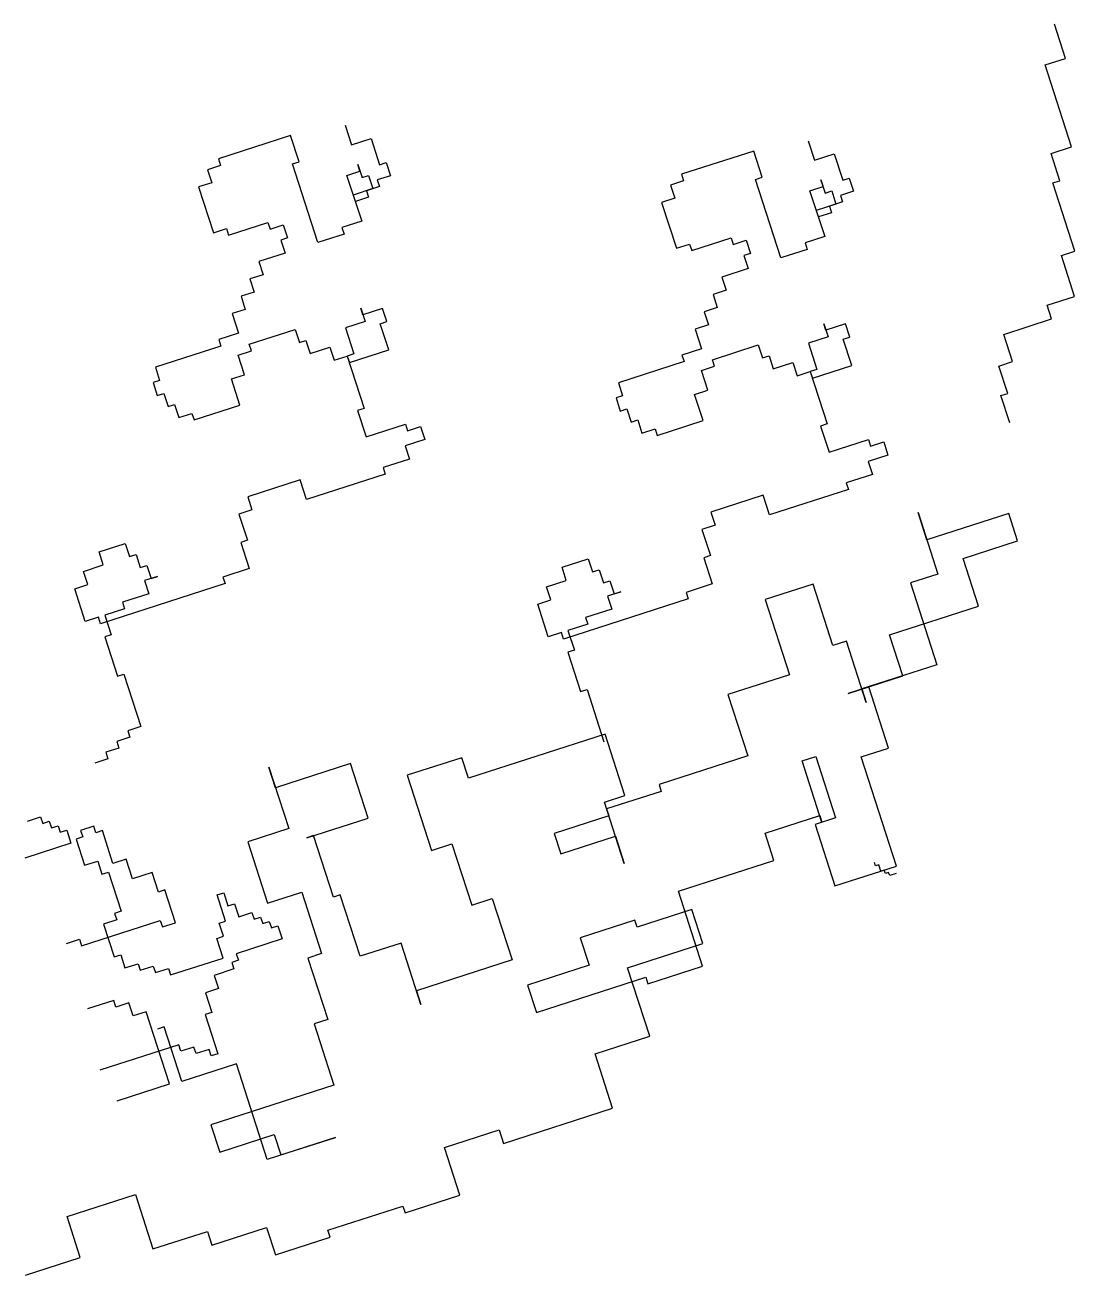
# Model space of a CAD drawing. Header units: millimetres. Extents: x 71641 to 191108, y -23091 to 29972.
# Drawn here: x 91112.2 to 91174.2, y -4429 to -4355.2 of the extents above; entities that cross this region are included whole.
import ezdxf

# ---------------------------------------------------------------- set-up
doc = ezdxf.new("R2010")
doc.units = ezdxf.units.MM
doc.layers.add('1', color=1, linetype='Continuous')

# ---------------------------------------------------------------- blocks, each defined once
blk = doc.blocks.new('erhte')
at = {"layer": '1', "color": 110}
for p, q in [((109134.871, -6310.283), (109134.221, -6308.268)), ((109133.661, -6310.673), (109134.871, -6310.283)), ((109135.221, -6315.509), (109133.661, -6310.673)), ((109092.325, -6314.233), (109092.7, -6315.394)), ((109089.102, -6314.845), (109084.841, -6316.22)), ((109089.601, -6316.394), (109089.102, -6314.845)), ((109092.7, -6315.394), (109093.862, -6315.019)), ((109093.862, -6315.019), (109094.361, -6316.567)), ((109119.674, -6315.144), (109120.048, -6316.305)), ((109084.841, -6316.22), (109084.966, -6316.607)), ((109116.45, -6315.757), (109112.189, -6317.131)), ((109116.949, -6317.305), (109116.45, -6315.757)), ((109120.048, -6316.305), (109121.21, -6315.931)), ((109121.21, -6315.931), (109121.71, -6317.479)), ((109134.011, -6315.899), (109135.221, -6315.509)), ((109134.531, -6317.511), (109134.011, -6315.899)), ((109084.966, -6316.607), (109084.191, -6316.857)), ((109084.191, -6316.857), (109084.44, -6317.631)), ((109089.214, -6316.518), (109089.601, -6316.394)), ((109090.712, -6321.163), (109089.214, -6316.518)), ((109092.424, -6317.192), (109093.199, -6316.942)), ((109093.074, -6316.555), (109093.324, -6317.329)), ((109093.199, -6316.942), (109093.074, -6316.555)), ((109094.361, -6316.567), (109094.748, -6316.443)), ((109094.748, -6316.443), (109094.998, -6317.217)), ((109084.44, -6317.631), (109083.666, -6317.88)), ((109092.924, -6318.74), (109092.424, -6317.192)), ((109093.324, -6317.329), (109093.711, -6317.204)), ((109093.711, -6317.204), (109093.961, -6317.978)), ((109094.998, -6317.217), (109094.223, -6317.466)), ((109094.223, -6317.466), (109094.348, -6317.853)), ((109112.314, -6317.518), (109111.539, -6317.768)), ((109112.189, -6317.131), (109112.314, -6317.518)), ((109116.562, -6317.43), (109116.949, -6317.305)), ((109118.06, -6322.074), (109116.562, -6317.43)), ((109120.548, -6317.854), (109120.423, -6317.466)), ((109120.423, -6317.466), (109120.672, -6318.241)), ((109121.71, -6317.479), (109122.097, -6317.354)), ((109122.097, -6317.354), (109122.347, -6318.128)), ((109134.128, -6317.641), (109134.531, -6317.511)), ((109135.427, -6321.67), (109134.128, -6317.641)), ((109083.666, -6317.88), (109084.54, -6320.59)), ((109093.961, -6317.978), (109092.799, -6318.353)), ((109092.799, -6318.353), (109093.298, -6319.901)), ((109094.348, -6317.853), (109093.574, -6318.103)), ((109093.574, -6318.103), (109093.698, -6318.49)), ((109111.539, -6317.768), (109111.789, -6318.542)), ((109119.773, -6318.103), (109120.548, -6317.854)), ((109120.272, -6319.651), (109119.773, -6318.103)), ((109120.672, -6318.241), (109121.06, -6318.116)), ((109121.06, -6318.116), (109121.309, -6318.89)), ((109122.347, -6318.128), (109121.572, -6318.378)), ((109121.572, -6318.378), (109121.697, -6318.765)), ((109093.698, -6318.49), (109092.924, -6318.74)), ((109111.789, -6318.542), (109111.014, -6318.792)), ((109111.014, -6318.792), (109111.888, -6321.501)), ((109121.309, -6318.89), (109120.147, -6319.264)), ((109121.697, -6318.765), (109120.922, -6319.015)), ((109120.922, -6319.015), (109121.047, -6319.402)), ((109093.298, -6319.901), (109092.136, -6320.276)), ((109120.147, -6319.264), (109120.647, -6320.813)), ((109121.047, -6319.402), (109120.272, -6319.651)), ((109084.54, -6320.59), (109085.314, -6320.34)), ((109085.314, -6320.34), (109085.439, -6320.727)), ((109085.439, -6320.727), (109087.763, -6319.977)), ((109087.763, -6319.977), (109087.888, -6320.364)), ((109087.888, -6320.364), (109088.663, -6320.114)), ((109088.663, -6320.114), (109088.912, -6320.889)), ((109092.261, -6320.663), (109090.712, -6321.163)), ((109092.136, -6320.276), (109092.261, -6320.663)), ((109088.912, -6320.889), (109088.525, -6321.013)), ((109088.525, -6321.013), (109088.775, -6321.788)), ((109111.888, -6321.501), (109112.663, -6321.251)), ((109112.663, -6321.251), (109112.788, -6321.638)), ((109112.788, -6321.638), (109115.112, -6320.889)), ((109115.112, -6320.889), (109115.237, -6321.276)), ((109115.237, -6321.276), (109116.011, -6321.026)), ((109116.011, -6321.026), (109116.261, -6321.8)), ((109120.647, -6320.813), (109119.485, -6321.187)), ((109119.485, -6321.187), (109119.609, -6321.574)), ((109088.775, -6321.788), (109087.225, -6322.287)), ((109116.261, -6321.8), (109115.874, -6321.925)), ((109115.874, -6321.925), (109116.123, -6322.699)), ((109119.609, -6321.574), (109118.06, -6322.074)), ((109134.621, -6321.93), (109135.427, -6321.67)), ((109135.401, -6324.348), (109134.621, -6321.93)), ((109087.225, -6322.287), (109087.475, -6323.061)), ((109116.123, -6322.699), (109114.574, -6323.199)), ((109087.475, -6323.061), (109086.7, -6323.311)), ((109086.7, -6323.311), (109086.95, -6324.085)), ((109114.574, -6323.199), (109114.823, -6323.973)), ((109086.95, -6324.085), (109086.175, -6324.335)), ((109086.175, -6324.335), (109086.425, -6325.109)), ((109114.823, -6323.973), (109114.049, -6324.222)), ((109114.049, -6324.222), (109114.298, -6324.997)), ((109133.787, -6324.869), (109135.401, -6324.348)), ((109093.247, -6325.046), (109093.496, -6325.82)), ((109093.372, -6325.433), (109093.247, -6325.046)), ((109094.534, -6325.058), (109093.372, -6325.433)), ((109094.783, -6325.832), (109094.534, -6325.058)), ((109114.298, -6324.997), (109113.524, -6325.246)), ((109134.047, -6325.674), (109133.787, -6324.869)), ((109086.425, -6325.109), (109085.65, -6325.359)), ((109085.65, -6325.359), (109086.025, -6326.52)), ((109093.496, -6325.82), (109092.334, -6326.194)), ((109094.396, -6325.957), (109094.783, -6325.832)), ((109113.524, -6325.246), (109113.773, -6326.02)), ((109131.224, -6326.585), (109134.047, -6325.674)), ((109086.025, -6326.52), (109084.863, -6326.895)), ((109086.662, -6327.169), (109089.373, -6326.295)), ((109089.373, -6326.295), (109089.623, -6327.069)), ((109092.334, -6326.194), (109092.834, -6327.743)), ((109094.895, -6327.505), (109094.396, -6325.957)), ((109113.773, -6326.02), (109112.999, -6326.27)), ((109112.999, -6326.27), (109113.373, -6327.431)), ((109120.72, -6326.344), (109120.595, -6325.957)), ((109120.595, -6325.957), (109120.845, -6326.731)), ((109121.882, -6325.969), (109120.72, -6326.344)), ((109122.132, -6326.743), (109121.882, -6325.969)), ((109084.987, -6327.282), (109081.114, -6328.531)), ((109084.863, -6326.895), (109084.987, -6327.282)), ((109086.786, -6327.556), (109086.662, -6327.169)), ((109089.623, -6327.069), (109090.01, -6326.944)), ((109090.01, -6326.944), (109090.26, -6327.718)), ((109114.01, -6328.081), (109116.722, -6327.206)), ((109116.722, -6327.206), (109116.971, -6327.98)), ((109120.845, -6326.731), (109119.683, -6327.106)), ((109119.683, -6327.106), (109120.182, -6328.654)), ((109121.744, -6326.868), (109122.132, -6326.743)), ((109122.244, -6328.416), (109121.744, -6326.868)), ((109131.744, -6328.197), (109131.224, -6326.585)), ((109086.012, -6327.806), (109086.786, -6327.556)), ((109086.386, -6328.967), (109086.012, -6327.806)), ((109090.26, -6327.718), (109091.422, -6327.343)), ((109091.422, -6327.343), (109091.672, -6328.117)), ((109091.672, -6328.117), (109092.446, -6327.867)), ((109092.834, -6327.743), (109092.446, -6327.867)), ((109092.446, -6327.867), (109093.445, -6330.964)), ((109092.446, -6327.867), (109092.571, -6328.255)), ((109092.571, -6328.255), (109094.895, -6327.505)), ((109113.373, -6327.431), (109112.211, -6327.806)), ((109112.211, -6327.806), (109112.336, -6328.193)), ((109116.971, -6327.98), (109117.359, -6327.855)), ((109117.359, -6327.855), (109117.608, -6328.629)), ((109081.114, -6328.531), (109081.363, -6329.305)), ((109112.336, -6328.193), (109108.462, -6329.443)), ((109113.36, -6328.718), (109114.135, -6328.468)), ((109113.735, -6329.879), (109113.36, -6328.718)), ((109114.135, -6328.468), (109114.01, -6328.081)), ((109117.608, -6328.629), (109118.77, -6328.255)), ((109118.77, -6328.255), (109119.02, -6329.029)), ((109119.02, -6329.029), (109119.795, -6328.779)), ((109120.182, -6328.654), (109119.795, -6328.779)), ((109119.795, -6328.779), (109119.92, -6329.166)), ((109119.795, -6328.779), (109120.793, -6331.875)), ((109119.92, -6329.166), (109122.244, -6328.416)), ((109130.938, -6328.457), (109131.744, -6328.197)), ((109131.457, -6330.069), (109130.938, -6328.457)), ((109081.363, -6329.305), (109080.976, -6329.43)), ((109080.976, -6329.43), (109081.226, -6330.204)), ((109085.612, -6329.217), (109086.386, -6328.967)), ((109086.111, -6330.765), (109085.612, -6329.217)), ((109108.462, -6329.443), (109108.712, -6330.217)), ((109081.226, -6330.204), (109081.613, -6330.079)), ((109081.613, -6330.079), (109081.863, -6330.854)), ((109108.712, -6330.217), (109108.325, -6330.342)), ((109112.96, -6330.128), (109113.735, -6329.879)), ((109113.459, -6331.677), (109112.96, -6330.128)), ((109131.054, -6330.199), (109131.457, -6330.069)), ((109131.574, -6331.811), (109131.054, -6330.199)), ((109081.863, -6330.854), (109082.25, -6330.729)), ((109082.25, -6330.729), (109082.5, -6331.503)), ((109083.399, -6331.64), (109086.111, -6330.765)), ((109093.445, -6330.964), (109093.057, -6331.089)), ((109108.325, -6330.342), (109108.574, -6331.116)), ((109108.574, -6331.116), (109108.962, -6330.991)), ((109108.962, -6330.991), (109109.211, -6331.765)), ((109082.5, -6331.503), (109083.275, -6331.253)), ((109083.275, -6331.253), (109083.399, -6331.64)), ((109093.057, -6331.089), (109093.557, -6332.637)), ((109109.211, -6331.765), (109109.599, -6331.64)), ((109109.599, -6331.64), (109109.848, -6332.414)), ((109110.748, -6332.551), (109113.459, -6331.677)), ((109093.557, -6332.637), (109095.881, -6331.887)), ((109095.881, -6331.887), (109096.006, -6332.274)), ((109096.006, -6332.274), (109096.78, -6332.024)), ((109096.78, -6332.024), (109097.03, -6332.799)), ((109109.848, -6332.414), (109110.623, -6332.164)), ((109110.623, -6332.164), (109110.748, -6332.551)), ((109120.793, -6331.875), (109120.406, -6332)), ((109120.406, -6332), (109120.905, -6333.548)), ((109097.03, -6332.799), (109095.868, -6333.173)), ((109095.868, -6333.173), (109096.118, -6333.947)), ((109120.905, -6333.548), (109123.229, -6332.799)), ((109123.229, -6332.799), (109123.354, -6333.186)), ((109123.354, -6333.186), (109124.129, -6332.936)), ((109124.129, -6332.936), (109124.379, -6333.71)), ((109096.118, -6333.947), (109094.568, -6334.447)), ((109124.379, -6333.71), (109123.217, -6334.085)), ((109094.568, -6334.447), (109094.693, -6334.834)), ((109123.217, -6334.085), (109123.466, -6334.859)), ((109089.67, -6335.172), (109086.572, -6336.172)), ((109090.045, -6336.333), (109089.67, -6335.172)), ((109094.693, -6334.834), (109090.045, -6336.333)), ((109123.466, -6334.859), (109121.917, -6335.358)), ((109121.917, -6335.358), (109122.042, -6335.745)), ((109086.572, -6336.172), (109086.821, -6336.946)), ((109117.019, -6336.083), (109113.92, -6337.083)), ((109117.393, -6337.245), (109117.019, -6336.083)), ((109122.042, -6335.745), (109117.393, -6337.245)), ((109086.821, -6336.946), (109086.046, -6337.196)), ((109086.046, -6337.196), (109086.546, -6338.744)), ((109113.92, -6337.083), (109114.17, -6337.857)), ((109126.161, -6337.115), (109127.331, -6340.742)), ((109126.681, -6338.727), (109126.161, -6337.115)), ((109131.52, -6337.166), (109126.681, -6338.727)), ((109132.04, -6338.778), (109131.52, -6337.166)), ((109114.17, -6337.857), (109113.395, -6338.107)), ((109113.395, -6338.107), (109113.894, -6339.655)), ((109077.787, -6339.432), (109079.337, -6338.932)), ((109079.337, -6338.932), (109079.586, -6339.706)), ((109086.546, -6338.744), (109086.158, -6338.869)), ((109086.158, -6338.869), (109086.658, -6340.417)), ((109128.814, -6339.819), (109132.04, -6338.778)), ((109078.037, -6340.206), (109077.787, -6339.432)), ((109079.586, -6339.706), (109079.974, -6339.582)), ((109079.974, -6339.582), (109080.223, -6340.356)), ((109105.136, -6340.343), (109106.685, -6339.844)), ((109106.685, -6339.844), (109106.935, -6340.618)), ((109113.894, -6339.655), (109113.507, -6339.78)), ((109113.507, -6339.78), (109114.006, -6341.328)), ((109129.724, -6342.64), (109128.814, -6339.819)), ((109076.875, -6340.581), (109078.037, -6340.206)), ((109077.124, -6341.355), (109076.875, -6340.581)), ((109080.223, -6340.356), (109080.611, -6340.231)), ((109080.611, -6340.231), (109080.86, -6341.005)), ((109086.658, -6340.417), (109085.108, -6340.917)), ((109105.385, -6341.117), (109105.136, -6340.343)), ((109106.935, -6340.618), (109107.322, -6340.493)), ((109107.322, -6340.493), (109107.572, -6341.267)), ((109085.233, -6341.304), (109077.873, -6343.677)), ((109081.248, -6340.88), (109080.473, -6341.13)), ((109080.473, -6341.13), (109080.723, -6341.904)), ((109080.86, -6341.005), (109081.248, -6340.88)), ((109085.108, -6340.917), (109085.233, -6341.304)), ((109104.223, -6341.492), (109105.385, -6341.117)), ((109107.572, -6341.267), (109107.959, -6341.142)), ((109107.959, -6341.142), (109108.209, -6341.916)), ((109114.006, -6341.328), (109112.457, -6341.828)), ((109119.955, -6341.341), (109117.132, -6342.252)), ((109121.124, -6344.968), (109119.955, -6341.341)), ((109127.331, -6340.742), (109125.717, -6341.262)), ((109125.717, -6341.262), (109127.277, -6346.098)), ((109076.35, -6341.605), (109077.124, -6341.355)), ((109076.974, -6343.54), (109076.35, -6341.605)), ((109080.723, -6341.904), (109079.173, -6342.403)), ((109104.473, -6342.266), (109104.223, -6341.492)), ((109108.596, -6341.791), (109107.821, -6342.041)), ((109107.821, -6342.041), (109108.071, -6342.815)), ((109108.209, -6341.916), (109108.596, -6341.791)), ((109112.457, -6341.828), (109112.582, -6342.215)), ((109079.298, -6342.791), (109078.136, -6343.165)), ((109079.173, -6342.403), (109079.298, -6342.791)), ((109103.698, -6342.516), (109104.473, -6342.266)), ((109104.322, -6344.451), (109103.698, -6342.516)), ((109112.582, -6342.215), (109105.222, -6344.589)), ((109108.071, -6342.815), (109106.522, -6343.315)), ((109117.132, -6342.252), (109118.561, -6346.685)), ((109124.481, -6344.331), (109129.724, -6342.64)), ((109077.749, -6343.29), (109076.974, -6343.54)), ((109077.873, -6343.677), (109077.749, -6343.29)), ((109078.136, -6343.165), (109078.51, -6344.326)), ((109106.522, -6343.315), (109106.646, -6343.702)), ((109105.097, -6344.201), (109104.322, -6344.451)), ((109105.222, -6344.589), (109105.097, -6344.201)), ((109106.646, -6343.702), (109105.484, -6344.077)), ((109105.484, -6344.077), (109105.859, -6345.238)), ((109078.51, -6344.326), (109078.123, -6344.451)), ((109078.123, -6344.451), (109078.872, -6346.774)), ((109121.931, -6344.708), (109121.124, -6344.968)), ((109123.101, -6348.335), (109121.931, -6344.708)), ((109125.261, -6346.748), (109124.481, -6344.331)), ((109105.859, -6345.238), (109105.472, -6345.363)), ((109105.472, -6345.363), (109106.221, -6347.685)), ((109127.277, -6346.098), (109122.841, -6347.529)), ((109078.872, -6346.774), (109079.259, -6346.649)), ((109079.259, -6346.649), (109080.258, -6349.745)), ((109118.561, -6346.685), (109114.932, -6347.855)), ((109122.034, -6347.789), (109125.261, -6346.748)), ((109106.221, -6347.685), (109106.608, -6347.56)), ((109106.608, -6347.56), (109107.606, -6350.656)), ((109114.932, -6347.855), (109116.101, -6351.482)), ((109123.244, -6347.399), (109122.034, -6347.789)), ((109122.841, -6347.529), (109123.101, -6348.335)), ((109124.414, -6351.025), (109123.244, -6347.399)), ((109080.258, -6349.745), (109079.483, -6349.995)), ((109079.483, -6349.995), (109079.608, -6350.382)), ((109107.673, -6350.196), (109099.607, -6352.798)), ((109108.842, -6353.823), (109107.673, -6350.196)), ((109079.608, -6350.382), (109078.833, -6350.632)), ((109078.833, -6350.632), (109078.958, -6351.019)), ((109078.308, -6351.656), (109077.534, -6351.906)), ((109078.958, -6351.019), (109078.184, -6351.269)), ((109078.184, -6351.269), (109078.308, -6351.656)), ((109099.217, -6351.589), (109095.99, -6352.63)), ((109099.607, -6352.798), (109099.217, -6351.589)), ((109116.101, -6351.482), (109110.859, -6353.173)), ((109119.314, -6351.78), (109120.121, -6351.52)), ((109120.121, -6351.52), (109121.291, -6355.147)), ((109122.801, -6351.546), (109124.414, -6351.025)), ((109124.88, -6357.993), (109122.801, -6351.546)), ((109088.211, -6353.359), (109087.821, -6352.15)), ((109087.821, -6352.15), (109088.991, -6355.777)), ((109092.648, -6351.928), (109088.211, -6353.359)), ((109093.687, -6355.152), (109092.648, -6351.928)), ((109120.484, -6355.407), (109119.314, -6351.78)), ((109095.99, -6352.63), (109097.42, -6357.062)), ((109107.632, -6354.213), (109108.842, -6353.823)), ((109110.989, -6353.576), (109107.762, -6354.616)), ((109110.859, -6353.173), (109110.989, -6353.576)), ((109108.802, -6357.84), (109107.632, -6354.213)), ((109107.762, -6354.616), (109107.892, -6355.019)), ((109073.565, -6355.333), (109074.339, -6355.083)), ((109074.339, -6355.083), (109074.464, -6355.47)), ((109074.464, -6355.47), (109074.851, -6355.345)), ((109074.851, -6355.345), (109074.976, -6355.732)), ((109090.058, -6356.323), (109093.687, -6355.152)), ((109107.892, -6355.019), (109104.666, -6356.06)), ((109117.128, -6356.044), (109120.354, -6355.004)), ((109121.291, -6355.147), (109120.081, -6355.537)), ((109120.354, -6355.004), (109120.484, -6355.407)), ((109074.976, -6355.732), (109075.364, -6355.607)), ((109075.364, -6355.607), (109075.489, -6355.994)), ((109075.489, -6355.994), (109075.876, -6355.869)), ((109075.876, -6355.869), (109076.125, -6356.643)), ((109077.471, -6355.631), (109076.696, -6355.88)), ((109076.696, -6355.88), (109076.821, -6356.267)), ((109077.595, -6356.018), (109077.471, -6355.631)), ((109077.983, -6355.893), (109077.595, -6356.018)), ((109078.607, -6357.828), (109077.983, -6355.893)), ((109088.991, -6355.777), (109086.571, -6356.557)), ((109104.666, -6356.06), (109105.056, -6357.269)), ((109117.648, -6357.656), (109117.128, -6356.044)), ((109120.081, -6355.537), (109121.25, -6359.164)), ((109076.125, -6356.643), (109073.414, -6357.518)), ((109076.821, -6356.267), (109076.433, -6356.392)), ((109076.433, -6356.392), (109076.933, -6357.94)), ((109086.571, -6356.557), (109087.741, -6360.184)), ((109090.461, -6356.192), (109090.058, -6356.323)), ((109091.631, -6359.819), (109090.461, -6356.192)), ((109097.42, -6357.062), (109098.63, -6356.672)), ((109098.63, -6356.672), (109099.8, -6360.299)), ((109105.056, -6357.269), (109108.282, -6356.228)), ((109108.282, -6356.228), (109108.802, -6357.84)), ((109079.382, -6357.578), (109078.607, -6357.828)), ((109079.756, -6358.739), (109079.382, -6357.578)), ((109076.933, -6357.94), (109077.707, -6357.691)), ((109077.707, -6357.691), (109077.957, -6358.465)), ((109112.002, -6359.477), (109117.648, -6357.656)), ((109121.25, -6359.164), (109124.88, -6357.993)), ((109123.651, -6357.97), (109123.589, -6357.776)), ((109123.845, -6357.907), (109123.651, -6357.97)), ((109123.97, -6358.294), (109123.845, -6357.907)), ((109124.163, -6358.232), (109123.97, -6358.294)), ((109124.226, -6358.425), (109124.163, -6358.232)), ((109077.957, -6358.465), (109078.344, -6358.34)), ((109078.344, -6358.34), (109079.093, -6360.662)), ((109080.918, -6358.364), (109079.756, -6358.739)), ((109081.293, -6359.525), (109080.918, -6358.364)), ((109124.42, -6358.363), (109124.226, -6358.425)), ((109124.482, -6358.556), (109124.42, -6358.363)), ((109124.869, -6358.431), (109124.482, -6358.556)), ((109081.68, -6359.4), (109081.293, -6359.525)), ((109082.304, -6361.336), (109081.68, -6359.4)), ((109084.766, -6359.687), (109085.153, -6359.562)), ((109085.265, -6361.235), (109084.766, -6359.687)), ((109085.153, -6359.562), (109085.403, -6360.336)), ((109087.741, -6360.184), (109089.758, -6359.533)), ((109089.758, -6359.533), (109090.927, -6363.16)), ((109092.034, -6359.689), (109091.631, -6359.819)), ((109093.204, -6363.316), (109092.034, -6359.689)), ((109113.431, -6363.91), (109112.002, -6359.477)), ((109085.403, -6360.336), (109085.79, -6360.211)), ((109085.79, -6360.211), (109086.04, -6360.985)), ((109099.8, -6360.299), (109101.009, -6359.908)), ((109101.009, -6359.908), (109102.179, -6363.535)), ((109076.756, -6362.698), (109081.405, -6361.198)), ((109078.831, -6361.174), (109078.056, -6361.424)), ((109079.093, -6360.662), (109078.706, -6360.787)), ((109078.706, -6360.787), (109078.831, -6361.174)), ((109081.405, -6361.198), (109081.529, -6361.586)), ((109084.878, -6361.36), (109085.265, -6361.235)), ((109086.04, -6360.985), (109086.815, -6360.735)), ((109086.815, -6360.735), (109086.94, -6361.123)), ((109086.94, -6361.123), (109087.327, -6360.998)), ((109087.327, -6360.998), (109087.452, -6361.385)), ((109087.452, -6361.385), (109087.839, -6361.26)), ((109087.839, -6361.26), (109087.964, -6361.647)), ((109109.438, -6361.194), (109106.212, -6362.234)), ((109109.568, -6361.597), (109109.438, -6361.194)), ((109112.795, -6360.556), (109109.568, -6361.597)), ((109113.444, -6362.571), (109112.795, -6360.556)), ((109078.056, -6361.424), (109078.68, -6363.359)), ((109081.529, -6361.586), (109082.304, -6361.336)), ((109085.128, -6362.134), (109084.878, -6361.36)), ((109087.964, -6361.647), (109088.351, -6361.522)), ((109088.351, -6361.522), (109088.601, -6362.296)), ((109075.857, -6362.56), (109076.632, -6362.311)), ((109076.632, -6362.311), (109076.756, -6362.698)), ((109084.74, -6362.259), (109085.128, -6362.134)), ((109085.115, -6363.42), (109084.74, -6362.259)), ((109088.601, -6362.296), (109085.89, -6363.17)), ((109095.623, -6362.535), (109093.204, -6363.316)), ((109096.793, -6366.162), (109095.623, -6362.535)), ((109106.212, -6362.234), (109106.732, -6363.846)), ((109109.008, -6364.002), (109113.444, -6362.571)), ((109078.68, -6363.359), (109079.068, -6363.234)), ((109079.068, -6363.234), (109079.317, -6364.008)), ((109082.016, -6364.42), (109085.115, -6363.42)), ((109085.89, -6363.17), (109086.014, -6363.557)), ((109090.927, -6363.16), (109090.121, -6363.42)), ((109090.121, -6363.42), (109091.29, -6367.047)), ((109079.317, -6364.008), (109080.092, -6363.758)), ((109080.092, -6363.758), (109080.217, -6364.145)), ((109080.217, -6364.145), (109080.992, -6363.895)), ((109080.992, -6363.895), (109081.116, -6364.283)), ((109081.116, -6364.283), (109081.891, -6364.033)), ((109081.891, -6364.033), (109082.016, -6364.42)), ((109085.752, -6364.069), (109084.59, -6364.444)), ((109086.014, -6363.557), (109085.627, -6363.682)), ((109085.627, -6363.682), (109085.752, -6364.069)), ((109102.179, -6363.535), (109096.533, -6365.356)), ((109106.732, -6363.846), (109103.102, -6365.017)), ((109110.308, -6368.031), (109109.008, -6364.002)), ((109110.205, -6364.95), (109113.431, -6363.91)), ((109084.59, -6364.444), (109084.839, -6365.218)), ((109103.622, -6366.629), (109110.075, -6364.547)), ((109110.075, -6364.547), (109110.205, -6364.95)), ((109084.839, -6365.218), (109084.065, -6365.468)), ((109084.065, -6365.468), (109084.439, -6366.629)), ((109096.533, -6365.356), (109096.793, -6366.162)), ((109103.102, -6365.017), (109103.622, -6366.629)), ((109078.655, -6365.931), (109077.105, -6366.431)), ((109078.779, -6366.318), (109078.655, -6365.931)), ((109079.554, -6366.068), (109078.779, -6366.318)), ((109079.804, -6366.842), (109079.554, -6366.068)), ((109080.579, -6366.592), (109079.804, -6366.842)), ((109081.952, -6370.85), (109080.579, -6366.592)), ((109084.439, -6366.629), (109084.052, -6366.754)), ((109084.052, -6366.754), (109084.801, -6369.076)), ((109091.29, -6367.047), (109090.484, -6367.307)), ((109081.638, -6367.491), (109081.235, -6367.621)), ((109082.678, -6370.714), (109081.638, -6367.491)), ((109090.484, -6367.307), (109091.653, -6370.934)), ((109082.49, -6368.54), (109077.841, -6370.039)), ((109082.614, -6368.927), (109082.49, -6368.54)), ((109107.082, -6369.072), (109110.308, -6368.031)), ((109083.389, -6368.677), (109082.614, -6368.927)), ((109083.514, -6369.064), (109083.389, -6368.677)), ((109084.289, -6368.814), (109083.514, -6369.064)), ((109084.413, -6369.201), (109084.289, -6368.814)), ((109084.801, -6369.076), (109084.413, -6369.201)), ((109108.121, -6372.296), (109107.082, -6369.072)), ((109085.904, -6369.674), (109082.678, -6370.714)), ((109087.724, -6375.315), (109085.904, -6369.674)), ((109078.853, -6371.849), (109081.952, -6370.85)), ((109091.653, -6370.934), (109084.394, -6373.275)), ((109101.669, -6374.377), (109108.121, -6372.296)), ((109084.394, -6373.275), (109084.914, -6374.887)), ((109098.182, -6374.611), (109101.409, -6373.571)), ((109101.409, -6373.571), (109101.669, -6374.377)), ((109084.914, -6374.887), (109088.14, -6373.846)), ((109091.757, -6374.015), (109087.724, -6375.315)), ((109088.14, -6373.846), (109088.53, -6375.055)), ((109088.53, -6375.055), (109091.757, -6374.015)), ((109099.092, -6377.432), (109098.182, -6374.611)), ((109075.898, -6378.684), (109079.931, -6377.384)), ((109079.931, -6377.384), (109080.971, -6380.607)), ((109095.866, -6378.473), (109099.092, -6377.432)), ((109091.3, -6379.5), (109095.736, -6378.07)), ((109095.736, -6378.07), (109095.866, -6378.473)), ((109076.678, -6381.102), (109075.898, -6378.684)), ((109080.971, -6380.607), (109084.197, -6379.567)), ((109084.197, -6379.567), (109084.457, -6380.373)), ((109084.457, -6380.373), (109087.683, -6379.332)), ((109087.683, -6379.332), (109088.203, -6380.944)), ((109091.43, -6379.903), (109091.3, -6379.5)), ((109088.203, -6380.944), (109091.43, -6379.903)), ((109073.452, -6382.143), (109076.678, -6381.102))]:
    blk.add_line(p, q, dxfattribs=at)

msp = doc.modelspace()

# ---------------------------------------------------------------- block references
at = {"color": 3}
msp.add_blockref('erhte', (-17961.216, 1953.114), dxfattribs=at)

doc.saveas('drawing.dxf')
